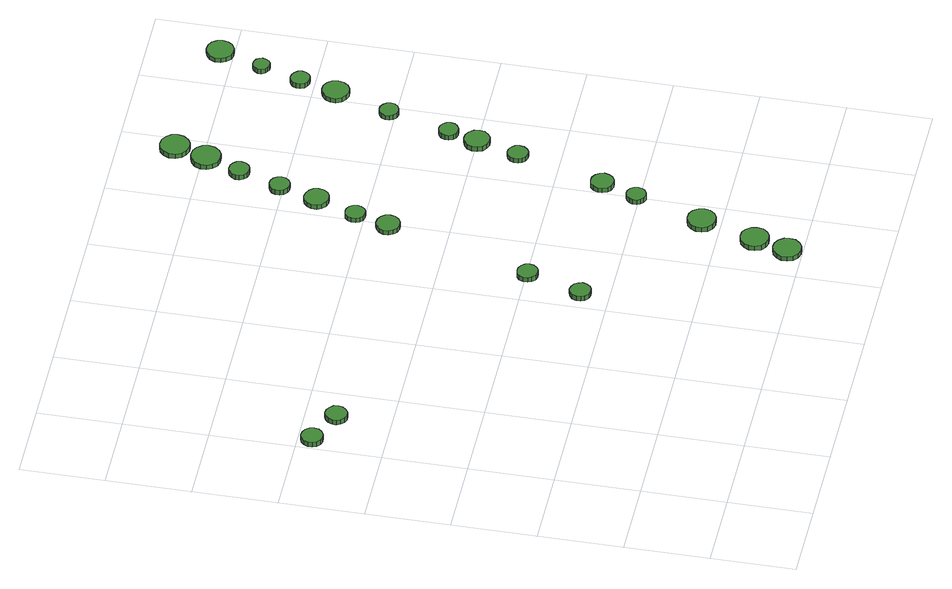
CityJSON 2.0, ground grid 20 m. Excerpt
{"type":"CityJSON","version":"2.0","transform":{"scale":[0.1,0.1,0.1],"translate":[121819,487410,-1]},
"CityObjects":{
"tree1":{"type":"SolitaryVegetationObject","attributes":{"function":"something"},"geometry":[{"type":"MultiSurface","lod":"1","boundaries":[[[0,1,2,3,4,5,6,7,8,9,10,11,12,13,14]],[[15,16,17,18,19,20,21,22,23,24,25,26,27,28,29]],[[0,29,28,1]],[[1,28,27,2]],[[2,27,26,3]],[[3,26,25,4]],[[4,25,24,5]],[[5,24,23,6]],[[6,23,22,7]],[[7,22,21,8]],[[8,21,20,9]],[[9,20,19,10]],[[10,19,18,11]],[[11,18,17,12]],[[12,17,16,13]],[[13,16,15,14]],[[14,15,29,0]]]}]},
"tree2":{"type":"SolitaryVegetationObject","attributes":{"function":"something"},"geometry":[{"type":"MultiSurface","lod":"1","boundaries":[[[30,31,32,33,34,35,36,37,38,39,40,41,42,43,44]],[[45,46,47,48,49,50,51,52,53,54,55,56,57,58,59]],[[30,59,58,31]],[[31,58,57,32]],[[32,57,56,33]],[[33,56,55,34]],[[34,55,54,35]],[[35,54,53,36]],[[36,53,52,37]],[[37,52,51,38]],[[38,51,50,39]],[[39,50,49,40]],[[40,49,48,41]],[[41,48,47,42]],[[42,47,46,43]],[[43,46,45,44]],[[44,45,59,30]]]}]},
"tree3":{"type":"SolitaryVegetationObject","attributes":{"function":"something"},"geometry":[{"type":"MultiSurface","lod":"1","boundaries":[[[60,61,62,63,64,65,66,67,68,69,70,71,72,73,74]],[[75,76,77,78,79,80,81,82,83,84,85,86,87,88,89]],[[60,89,88,61]],[[61,88,87,62]],[[62,87,86,63]],[[63,86,85,64]],[[64,85,84,65]],[[65,84,83,66]],[[66,83,82,67]],[[67,82,81,68]],[[68,81,80,69]],[[69,80,79,70]],[[70,79,78,71]],[[71,78,77,72]],[[72,77,76,73]],[[73,76,75,74]],[[74,75,89,60]]]}]},
"tree4":{"type":"SolitaryVegetationObject","attributes":{"function":"something"},"geometry":[{"type":"MultiSurface","lod":"1","boundaries":[[[90,91,92,93,94,95,96,97,98,99,100,101,102,103,104]],[[105,106,107,108,109,110,111,112,113,114,115,116,117,118,119]],[[90,119,118,91]],[[91,118,117,92]],[[92,117,116,93]],[[93,116,115,94]],[[94,115,114,95]],[[95,114,113,96]],[[96,113,112,97]],[[97,112,111,98]],[[98,111,110,99]],[[99,110,109,100]],[[100,109,108,101]],[[101,108,107,102]],[[102,107,106,103]],[[103,106,105,104]],[[104,105,119,90]]]}]},
"tree5":{"type":"SolitaryVegetationObject","attributes":{"function":"something"},"geometry":[{"type":"MultiSurface","lod":"1","boundaries":[[[120,121,122,123,124,125,126,127,128,129,130,131,132,133,134]],[[135,136,137,138,139,140,141,142,143,144,145,146,147,148,149]],[[120,149,148,121]],[[121,148,147,122]],[[122,147,146,123]],[[123,146,145,124]],[[124,145,144,125]],[[125,144,143,126]],[[126,143,142,127]],[[127,142,141,128]],[[128,141,140,129]],[[129,140,139,130]],[[130,139,138,131]],[[131,138,137,132]],[[132,137,136,133]],[[133,136,135,134]],[[134,135,149,120]]]}]},
"tree6":{"type":"SolitaryVegetationObject","attributes":{"function":"something"},"geometry":[{"type":"MultiSurface","lod":"1","boundaries":[[[150,151,152,153,154,155,156,157,158,159,160,161,162,163,164]],[[165,166,167,168,169,170,171,172,173,174,175,176,177,178,179]],[[150,179,178,151]],[[151,178,177,152]],[[152,177,176,153]],[[153,176,175,154]],[[154,175,174,155]],[[155,174,173,156]],[[156,173,172,157]],[[157,172,171,158]],[[158,171,170,159]],[[159,170,169,160]],[[160,169,168,161]],[[161,168,167,162]],[[162,167,166,163]],[[163,166,165,164]],[[164,165,179,150]]]}]},
"tree7":{"type":"SolitaryVegetationObject","attributes":{"function":"something"},"geometry":[{"type":"MultiSurface","lod":"1","boundaries":[[[180,181,182,183,184,185,186,187,188,189,190,191,192,193,194]],[[195,196,197,198,199,200,201,202,203,204,205,206,207,208,209]],[[180,209,208,181]],[[181,208,207,182]],[[182,207,206,183]],[[183,206,205,184]],[[184,205,204,185]],[[185,204,203,186]],[[186,203,202,187]],[[187,202,201,188]],[[188,201,200,189]],[[189,200,199,190]],[[190,199,198,191]],[[191,198,197,192]],[[192,197,196,193]],[[193,196,195,194]],[[194,195,209,180]]]}]},
"tree8":{"type":"SolitaryVegetationObject","attributes":{"function":"something"},"geometry":[{"type":"MultiSurface","lod":"1","boundaries":[[[210,211,212,213,214,215,216,217,218,219,220,221,222,223,224]],[[225,226,227,228,229,230,231,232,233,234,235,236,237,238,239]],[[210,239,238,211]],[[211,238,237,212]],[[212,237,236,213]],[[213,236,235,214]],[[214,235,234,215]],[[215,234,233,216]],[[216,233,232,217]],[[217,232,231,218]],[[218,231,230,219]],[[219,230,229,220]],[[220,229,228,221]],[[221,228,227,222]],[[222,227,226,223]],[[223,226,225,224]],[[224,225,239,210]]]}]},
"tree9":{"type":"SolitaryVegetationObject","attributes":{"function":"something"},"geometry":[{"type":"MultiSurface","lod":"1","boundaries":[[[240,241,242,243,244,245,246,247,248,249,250,251,252,253,254]],[[255,256,257,258,259,260,261,262,263,264,265,266,267,268,269]],[[240,269,268,241]],[[241,268,267,242]],[[242,267,266,243]],[[243,266,265,244]],[[244,265,264,245]],[[245,264,263,246]],[[246,263,262,247]],[[247,262,261,248]],[[248,261,260,249]],[[249,260,259,250]],[[250,259,258,251]],[[251,258,257,252]],[[252,257,256,253]],[[253,256,255,254]],[[254,255,269,240]]]}]},
"tree10":{"type":"SolitaryVegetationObject","attributes":{"function":"something"},"geometry":[{"type":"MultiSurface","lod":"1","boundaries":[[[270,271,272,273,274,275,276,277,278,279,280,281,282,283,284]],[[285,286,287,288,289,290,291,292,293,294,295,296,297,298,299]],[[270,299,298,271]],[[271,298,297,272]],[[272,297,296,273]],[[273,296,295,274]],[[274,295,294,275]],[[275,294,293,276]],[[276,293,292,277]],[[277,292,291,278]],[[278,291,290,279]],[[279,290,289,280]],[[280,289,288,281]],[[281,288,287,282]],[[282,287,286,283]],[[283,286,285,284]],[[284,285,299,270]]]}]},
"tree11":{"type":"SolitaryVegetationObject","attributes":{"function":"something"},"geometry":[{"type":"MultiSurface","lod":"1","boundaries":[[[300,301,302,303,304,305,306,307,308,309,310,311,312,313,314]],[[315,316,317,318,319,320,321,322,323,324,325,326,327,328,329]],[[300,329,328,301]],[[301,328,327,302]],[[302,327,326,303]],[[303,326,325,304]],[[304,325,324,305]],[[305,324,323,306]],[[306,323,322,307]],[[307,322,321,308]],[[308,321,320,309]],[[309,320,319,310]],[[310,319,318,311]],[[311,318,317,312]],[[312,317,316,313]],[[313,316,315,314]],[[314,315,329,300]]]}]},
"tree12":{"type":"SolitaryVegetationObject","attributes":{"function":"something"},"geometry":[{"type":"MultiSurface","lod":"1","boundaries":[[[330,331,332,333,334,335,336,337,338,339,340,341,342,343,344]],[[345,346,347,348,349,350,351,352,353,354,355,356,357,358,359]],[[330,359,358,331]],[[331,358,357,332]],[[332,357,356,333]],[[333,356,355,334]],[[334,355,354,335]],[[335,354,353,336]],[[336,353,352,337]],[[337,352,351,338]],[[338,351,350,339]],[[339,350,349,340]],[[340,349,348,341]],[[341,348,347,342]],[[342,347,346,343]],[[343,346,345,344]],[[344,345,359,330]]]}]},
"tree13":{"type":"SolitaryVegetationObject","attributes":{"function":"something"},"geometry":[{"type":"MultiSurface","lod":"1","boundaries":[[[360,361,362,363,364,365,366,367,368,369,370,371,372,373,374]],[[375,376,377,378,379,380,381,382,383,384,385,386,387,388,389]],[[360,389,388,361]],[[361,388,387,362]],[[362,387,386,363]],[[363,386,385,364]],[[364,385,384,365]],[[365,384,383,366]],[[366,383,382,367]],[[367,382,381,368]],[[368,381,380,369]],[[369,380,379,370]],[[370,379,378,371]],[[371,378,377,372]],[[372,377,376,373]],[[373,376,375,374]],[[374,375,389,360]]]}]},
"tree14":{"type":"SolitaryVegetationObject","attributes":{"function":"something"},"geometry":[{"type":"MultiSurface","lod":"1","boundaries":[[[390,391,392,393,394,395,396,397,398,399,400,401,402,403,404]],[[405,406,407,408,409,410,411,412,413,414,415,416,417,418,419]],[[390,419,418,391]],[[391,418,417,392]],[[392,417,416,393]],[[393,416,415,394]],[[394,415,414,395]],[[395,414,413,396]],[[396,413,412,397]],[[397,412,411,398]],[[398,411,410,399]],[[399,410,409,400]],[[400,409,408,401]],[[401,408,407,402]],[[402,407,406,403]],[[403,406,405,404]],[[404,405,419,390]]]}]},
"tree15":{"type":"SolitaryVegetationObject","attributes":{"function":"something"},"geometry":[{"type":"MultiSurface","lod":"1","boundaries":[[[420,421,422,423,424,425,426,427,428,429,430,431,432,433,434]],[[435,436,437,438,439,440,441,442,443,444,445,446,447,448,449]],[[420,449,448,421]],[[421,448,447,422]],[[422,447,446,423]],[[423,446,445,424]],[[424,445,444,425]],[[425,444,443,426]],[[426,443,442,427]],[[427,442,441,428]],[[428,441,440,429]],[[429,440,439,430]],[[430,439,438,431]],[[431,438,437,432]],[[432,437,436,433]],[[433,436,435,434]],[[434,435,449,420]]]}]},
"tree16":{"type":"SolitaryVegetationObject","attributes":{"function":"something"},"geometry":[{"type":"MultiSurface","lod":"1","boundaries":[[[450,451,452,453,454,455,456,457,458,459,460,461,462,463,464]],[[465,466,467,468,469,470,471,472,473,474,475,476,477,478,479]],[[450,479,478,451]],[[451,478,477,452]],[[452,477,476,453]],[[453,476,475,454]],[[454,475,474,455]],[[455,474,473,456]],[[456,473,472,457]],[[457,472,471,458]],[[458,471,470,459]],[[459,470,469,460]],[[460,469,468,461]],[[461,468,467,462]],[[462,467,466,463]],[[463,466,465,464]],[[464,465,479,450]]]}]},
"tree17":{"type":"SolitaryVegetationObject","attributes":{"function":"something"},"geometry":[{"type":"MultiSurface","lod":"1","boundaries":[[[480,481,482,483,484,485,486,487,488,489,490,491,492,493,494]],[[495,496,497,498,499,500,501,502,503,504,505,506,507,508,509]],[[480,509,508,481]],[[481,508,507,482]],[[482,507,506,483]],[[483,506,505,484]],[[484,505,504,485]],[[485,504,503,486]],[[486,503,502,487]],[[487,502,501,488]],[[488,501,500,489]],[[489,500,499,490]],[[490,499,498,491]],[[491,498,497,492]],[[492,497,496,493]],[[493,496,495,494]],[[494,495,509,480]]]}]},
"tree18":{"type":"SolitaryVegetationObject","attributes":{"function":"something"},"geometry":[{"type":"MultiSurface","lod":"1","boundaries":[[[510,511,512,513,514,515,516,517,518,519,520,521,522,523,524]],[[525,526,527,528,529,530,531,532,533,534,535,536,537,538,539]],[[510,539,538,511]],[[511,538,537,512]],[[512,537,536,513]],[[513,536,535,514]],[[514,535,534,515]],[[515,534,533,516]],[[516,533,532,517]],[[517,532,531,518]],[[518,531,530,519]],[[519,530,529,520]],[[520,529,528,521]],[[521,528,527,522]],[[522,527,526,523]],[[523,526,525,524]],[[524,525,539,510]]]}]},
"tree19":{"type":"SolitaryVegetationObject","attributes":{"function":"something"},"geometry":[{"type":"MultiSurface","lod":"1","boundaries":[[[540,541,542,543,544,545,546,547,548,549,550,551,552,553,554]],[[555,556,557,558,559,560,561,562,563,564,565,566,567,568,569]],[[540,569,568,541]],[[541,568,567,542]],[[542,567,566,543]],[[543,566,565,544]],[[544,565,564,545]],[[545,564,563,546]],[[546,563,562,547]],[[547,562,561,548]],[[548,561,560,549]],[[549,560,559,550]],[[550,559,558,551]],[[551,558,557,552]],[[552,557,556,553]],[[553,556,555,554]],[[554,555,569,540]]]}]},
"tree20":{"type":"SolitaryVegetationObject","attributes":{"function":"something"},"geometry":[{"type":"MultiSurface","lod":"1","boundaries":[[[570,571,572,573,574,575,576,577,578,579,580,581,582,583,584]],[[585,586,587,588,589,590,591,592,593,594,595,596,597,598,599]],[[570,599,598,571]],[[571,598,597,572]],[[572,597,596,573]],[[573,596,595,574]],[[574,595,594,575]],[[575,594,593,576]],[[576,593,592,577]],[[577,592,591,578]],[[578,591,590,579]],[[579,590,589,580]],[[580,589,588,581]],[[581,588,587,582]],[[582,587,586,583]],[[583,586,585,584]],[[584,585,599,570]]]}]},
"tree21":{"type":"SolitaryVegetationObject","attributes":{"function":"something"},"geometry":[{"type":"MultiSurface","lod":"1","boundaries":[[[600,601,602,603,604,605,606,607,608,609,610,611,612,613,614]],[[615,616,617,618,619,620,621,622,623,624,625,626,627,628,629]],[[600,629,628,601]],[[601,628,627,602]],[[602,627,626,603]],[[603,626,625,604]],[[604,625,624,605]],[[605,624,623,606]],[[606,623,622,607]],[[607,622,621,608]],[[608,621,620,609]],[[609,620,619,610]],[[610,619,618,611]],[[611,618,617,612]],[[612,617,616,613]],[[613,616,615,614]],[[614,615,629,600]]]}]},
"tree22":{"type":"SolitaryVegetationObject","attributes":{"function":"something"},"geometry":[{"type":"MultiSurface","lod":"1","boundaries":[[[630,631,632,633,634,635,636,637,638,639,640,641,642,643,644]],[[645,646,647,648,649,650,651,652,653,654,655,656,657,658,659]],[[630,659,658,631]],[[631,658,657,632]],[[632,657,656,633]],[[633,656,655,634]],[[634,655,654,635]],[[635,654,653,636]],[[636,653,652,637]],[[637,652,651,638]],[[638,651,650,639]],[[639,650,649,640]],[[640,649,648,641]],[[641,648,647,642]],[[642,647,646,643]],[[643,646,645,644]],[[644,645,659,630]]]}]},
"tree23":{"type":"SolitaryVegetationObject","attributes":{"function":"something"},"geometry":[{"type":"MultiSurface","lod":"1","boundaries":[[[660,661,662,663,664,665,666,667,668,669,670,671,672,673,674]],[[675,676,677,678,679,680,681,682,683,684,685,686,687,688,689]],[[660,689,688,661]],[[661,688,687,662]],[[662,687,686,663]],[[663,686,685,664]],[[664,685,684,665]],[[665,684,683,666]],[[666,683,682,667]],[[667,682,681,668]],[[668,681,680,669]],[[669,680,679,670]],[[670,679,678,671]],[[671,678,677,672]],[[672,677,676,673]],[[673,676,675,674]],[[674,675,689,660]]]}]},
"tree24":{"type":"SolitaryVegetationObject","attributes":{"function":"something"},"geometry":[{"type":"MultiSurface","lod":"1","boundaries":[[[690,691,692,693,694,695,696,697,698,699,700,701,702,703,704]],[[705,706,707,708,709,710,711,712,713,714,715,716,717,718,719]],[[690,719,718,691]],[[691,718,717,692]],[[692,717,716,693]],[[693,716,715,694]],[[694,715,714,695]],[[695,714,713,696]],[[696,713,712,697]],[[697,712,711,698]],[[698,711,710,699]],[[699,710,709,700]],[[700,709,708,701]],[[701,708,707,702]],[[702,707,706,703]],[[703,706,705,704]],[[704,705,719,690]]]}]}
},
"vertices":[
[59,968,23],[57,978,23],[50,987,23],[41,992,23],[30,993,23],[20,990,23],[12,983,23],[8,973,23],[8,962,23],[12,952,23],[20,945,23],[30,942,23],[41,943,23],[50,948,23],[57,957,23],[57,957,10],[50,948,10],[41,943,10],[30,942,10],[20,945,10],[12,952,10],[8,962,10],[8,973,10],[12,983,10],[20,990,10],[30,993,10],[41,992,10],[50,987,10],[57,978,10],[59,968,10],
[143,928,25],[141,939,25],[134,947,25],[125,953,25],[114,954,25],[104,950,25],[96,943,25],[92,933,25],[92,923,25],[96,913,25],[104,906,25],[114,902,25],[125,903,25],[134,909,25],[141,918,25],[141,918,12],[134,909,12],[125,903,12],[114,902,12],[104,906,12],[96,913,12],[92,923,12],[92,933,12],[96,943,12],[104,950,12],[114,954,12],[125,953,12],[134,947,12],[141,939,12],[143,928,12],
[670,467,26],[667,477,26],[662,485,26],[653,490,26],[643,492,26],[633,488,26],[625,482,26],[621,472,26],[621,462,26],[625,453,26],[633,446,26],[643,443,26],[653,444,26],[662,449,26],[667,457,26],[667,457,13],[662,449,13],[653,444,13],[643,443,13],[633,446,13],[625,453,13],[621,462,13],[621,472,13],[625,482,13],[633,488,13],[643,492,13],[653,490,13],[662,485,13],[667,477,13],[670,467,13],
[708,597,28],[706,607,28],[700,615,28],[691,620,28],[681,621,28],[671,618,28],[664,612,28],[660,602,28],[660,592,28],[664,583,28],[671,576,28],[681,573,28],[691,574,28],[700,579,28],[706,587,28],[706,587,15],[700,579,15],[691,574,15],[681,573,15],[671,576,15],[664,583,15],[660,592,15],[660,602,15],[664,612,15],[671,618,15],[681,621,15],[691,620,15],[700,615,15],[706,607,15],[708,597,15],
[908,34,30],[906,47,30],[897,59,30],[885,66,30],[872,67,30],[859,63,30],[848,53,30],[843,41,30],[843,27,30],[848,14,30],[859,5,30],[872,1,30],[885,2,30],[897,9,30],[906,20,30],[906,20,18],[897,9,18],[885,2,18],[872,1,18],[859,5,18],[848,14,18],[843,27,18],[843,41,18],[848,53,18],[859,63,18],[872,67,18],[885,66,18],[897,59,18],[906,47,18],[908,34,18],
[933,114,28],[931,127,28],[922,139,28],[911,146,28],[897,147,28],[884,143,28],[873,133,28],[868,121,28],[868,107,28],[873,94,28],[884,85,28],[897,81,28],[911,82,28],[922,89,28],[931,100,28],[931,100,15],[922,89,15],[911,82,15],[897,81,15],[884,85,15],[873,94,15],[868,107,15],[868,121,15],[873,133,15],[884,143,15],[897,147,15],[911,146,15],[922,139,15],[931,127,15],[933,114,15],
[975,245,27],[972,258,27],[964,270,27],[952,277,27],[938,278,27],[925,274,27],[914,264,27],[909,252,27],[909,238,27],[914,225,27],[925,216,27],[938,212,27],[952,213,27],[964,220,27],[972,231,27],[972,231,14],[964,220,14],[952,213,14],[938,212,14],[925,216,14],[914,225,14],[909,238,14],[909,252,14],[914,264,14],[925,274,14],[938,278,14],[952,277,14],[964,270,14],[972,258,14],[975,245,14],
[815,940,27],[813,952,27],[806,961,27],[796,967,27],[784,968,27],[773,964,27],[765,957,27],[760,946,27],[760,935,27],[765,924,27],[773,916,27],[784,913,27],[796,914,27],[806,920,27],[813,929,27],[813,929,15],[806,920,15],[796,914,15],[784,913,15],[773,916,15],[765,924,15],[760,935,15],[760,946,15],[765,957,15],[773,964,15],[784,968,15],[796,967,15],[806,961,15],[813,952,15],[815,940,15],
[1018,407,28],[1016,416,28],[1011,424,28],[1003,429,28],[993,430,28],[984,427,28],[977,420,28],[973,412,28],[973,402,28],[977,394,28],[984,387,28],[993,384,28],[1003,385,28],[1011,390,28],[1016,398,28],[1016,398,15],[1011,390,15],[1003,385,15],[993,384,15],[984,387,15],[977,394,15],[973,402,15],[973,412,15],[977,420,15],[984,427,15],[993,430,15],[1003,429,15],[1011,424,15],[1016,416,15],[1018,407,15],
[836,1021,25],[834,1031,25],[829,1039,25],[820,1044,25],[811,1045,25],[801,1042,25],[794,1035,25],[790,1026,25],[790,1016,25],[794,1008,25],[801,1001,25],[811,998,25],[820,999,25],[829,1004,25],[834,1012,25],[834,1012,13],[829,1004,13],[820,999,13],[811,998,13],[801,1001,13],[794,1008,13],[790,1016,13],[790,1026,13],[794,1035,13],[801,1042,13],[811,1045,13],[820,1044,13],[829,1039,13],[834,1031,13],[836,1021,13],
[1047,490,32],[1044,501,32],[1038,510,32],[1028,516,32],[1017,517,32],[1006,514,32],[998,506,32],[994,496,32],[994,485,32],[998,474,32],[1006,467,32],[1017,464,32],[1028,465,32],[1038,470,32],[1044,479,32],[1044,479,19],[1038,470,19],[1028,465,19],[1017,464,19],[1006,467,19],[998,474,19],[994,485,19],[994,496,19],[998,506,19],[1006,514,19],[1017,517,19],[1028,516,19],[1038,510,19],[1044,501,19],[1047,490,19],
[875,1118,26],[873,1130,26],[866,1139,26],[855,1145,26],[843,1147,26],[832,1143,26],[823,1135,26],[818,1124,26],[818,1112,26],[823,1101,26],[832,1093,26],[843,1089,26],[855,1090,26],[866,1096,26],[873,1106,26],[873,1106,13],[866,1096,13],[855,1090,13],[843,1089,13],[832,1093,13],[823,1101,13],[818,1112,13],[818,1124,13],[823,1135,13],[832,1143,13],[843,1147,13],[855,1145,13],[866,1139,13],[873,1130,13],[875,1118,13],
[899,1209,26],[897,1219,26],[891,1227,26],[882,1232,26],[872,1233,26],[863,1230,26],[855,1223,26],[851,1214,26],[851,1204,26],[855,1195,26],[863,1188,26],[872,1185,26],[882,1186,26],[891,1191,26],[897,1199,26],[897,1199,13],[891,1191,13],[882,1186,13],[872,1185,13],[863,1188,13],[855,1195,13],[851,1204,13],[851,1214,13],[855,1223,13],[863,1230,13],[872,1233,13],[882,1232,13],[891,1227,13],[897,1219,13],[899,1209,13],
[1105,698,31],[1103,708,31],[1097,716,31],[1089,721,31],[1079,722,31],[1069,719,31],[1062,712,31],[1058,703,31],[1058,693,31],[1062,684,31],[1069,677,31],[1079,674,31],[1089,675,31],[1097,680,31],[1103,688,31],[1103,688,19],[1097,680,19],[1089,675,19],[1079,674,19],[1069,677,19],[1062,684,19],[1058,693,19],[1058,703,19],[1062,712,19],[1069,719,19],[1079,722,19],[1089,721,19],[1097,716,19],[1103,708,19],[1105,698,19],
[933,1309,26],[931,1319,26],[925,1327,26],[916,1332,26],[906,1333,26],[897,1330,26],[889,1323,26],[885,1314,26],[885,1304,26],[889,1295,26],[897,1288,26],[906,1285,26],[916,1286,26],[925,1291,26],[931,1299,26],[931,1299,13],[925,1291,13],[916,1286,13],[906,1285,13],[897,1288,13],[889,1295,13],[885,1304,13],[885,1314,13],[889,1323,13],[897,1330,13],[906,1333,13],[916,1332,13],[925,1327,13],[931,1319,13],[933,1309,13],
[1143,799,28],[1141,811,28],[1133,821,28],[1123,828,28],[1110,829,28],[1098,825,28],[1089,817,28],[1084,805,28],[1084,793,28],[1089,781,28],[1098,773,28],[1110,769,28],[1123,770,28],[1133,777,28],[1141,787,28],[1141,787,15],[1133,777,15],[1123,770,15],[1110,769,15],[1098,773,15],[1089,781,15],[1084,793,15],[1084,805,15],[1089,817,15],[1098,825,15],[1110,829,15],[1123,828,15],[1133,821,15],[1141,811,15],[1143,799,15],
[973,1392,27],[970,1406,27],[961,1418,27],[949,1425,27],[934,1427,27],[921,1422,27],[910,1412,27],[904,1399,27],[904,1385,27],[910,1372,27],[921,1362,27],[934,1358,27],[949,1359,27],[961,1366,27],[970,1378,27],[970,1378,14],[961,1366,14],[949,1359,14],[934,1358,14],[921,1362,14],[910,1372,14],[904,1385,14],[904,1399,14],[910,1412,14],[921,1422,14],[934,1427,14],[949,1425,14],[961,1418,14],[970,1406,14],[973,1392,14],
[1159,869,26],[1157,878,26],[1151,886,26],[1143,891,26],[1133,892,26],[1124,889,26],[1117,883,26],[1113,874,26],[1113,864,26],[1117,855,26],[1124,849,26],[1133,846,26],[1143,847,26],[1151,852,26],[1157,859,26],[1157,859,13],[1151,852,13],[1143,847,13],[1133,846,13],[1124,849,13],[1117,855,13],[1113,864,13],[1113,874,13],[1117,883,13],[1124,889,13],[1133,892,13],[1143,891,13],[1151,886,13],[1157,878,13],[1159,869,13],
[998,1469,26],[995,1483,26],[986,1494,26],[974,1502,26],[960,1503,26],[946,1499,26],[935,1489,26],[929,1476,26],[929,1462,26],[935,1448,26],[946,1439,26],[960,1434,26],[974,1436,26],[986,1443,26],[995,1455,26],[995,1455,13],[986,1443,13],[974,1436,13],[960,1434,13],[946,1439,13],[935,1448,13],[929,1462,13],[929,1476,13],[935,1489,13],[946,1499,13],[960,1503,13],[974,1502,13],[986,1494,13],[995,1483,13],[998,1469,13],
[1201,1016,25],[1199,1025,25],[1193,1032,25],[1185,1037,25],[1176,1038,25],[1167,1035,25],[1160,1029,25],[1156,1020,25],[1156,1011,25],[1160,1002,25],[1167,996,25],[1176,993,25],[1185,994,25],[1193,999,25],[1199,1006,25],[1199,1006,12],[1193,999,12],[1185,994,12],[1176,993,12],[1167,996,12],[1160,1002,12],[1156,1011,12],[1156,1020,12],[1160,1029,12],[1167,1035,12],[1176,1038,12],[1185,1037,12],[1193,1032,12],[1199,1025,12],[1201,1016,12],
[1252,1148,26],[1249,1161,26],[1242,1171,26],[1230,1178,26],[1217,1179,26],[1205,1175,26],[1195,1166,26],[1189,1154,26],[1189,1141,26],[1195,1129,26],[1205,1120,26],[1217,1116,26],[1230,1117,26],[1242,1124,26],[1249,1135,26],[1249,1135,14],[1242,1124,14],[1230,1117,14],[1217,1116,14],[1205,1120,14],[1195,1129,14],[1189,1141,14],[1189,1154,14],[1195,1166,14],[1205,1175,14],[1217,1179,14],[1230,1178,14],[1242,1171,14],[1249,1161,14],[1252,1148,14],
[1269,1234,26],[1267,1244,26],[1261,1251,26],[1253,1256,26],[1244,1257,26],[1235,1254,26],[1228,1248,26],[1224,1239,26],[1224,1230,26],[1228,1221,26],[1235,1215,26],[1244,1212,26],[1253,1213,26],[1261,1217,26],[1267,1225,26],[1267,1225,13],[1261,1217,13],[1253,1213,13],[1244,1212,13],[1235,1215,13],[1228,1221,13],[1224,1230,13],[1224,1239,13],[1228,1248,13],[1235,1254,13],[1244,1257,13],[1253,1256,13],[1261,1251,13],[1267,1244,13],[1269,1234,13],
[1297,1331,25],[1295,1339,25],[1291,1345,25],[1284,1349,25],[1275,1350,25],[1268,1348,25],[1262,1342,25],[1258,1335,25],[1258,1327,25],[1262,1319,25],[1268,1314,25],[1275,1311,25],[1284,1312,25],[1291,1316,25],[1295,1323,25],[1295,1323,12],[1291,1316,12],[1284,1312,12],[1275,1311,12],[1268,1314,12],[1262,1319,12],[1258,1327,12],[1258,1335,12],[1262,1342,12],[1268,1348,12],[1275,1350,12],[1284,1349,12],[1291,1345,12],[1295,1339,12],[1297,1331,12],
[1339,1432,26],[1336,1445,26],[1329,1456,26],[1317,1462,26],[1304,1464,26],[1292,1459,26],[1282,1451,26],[1276,1439,26],[1276,1425,26],[1282,1413,26],[1292,1404,26],[1304,1400,26],[1317,1402,26],[1329,1408,26],[1336,1419,26],[1336,1419,14],[1329,1408,14],[1317,1402,14],[1304,1400,14],[1292,1404,14],[1282,1413,14],[1276,1425,14],[1276,1439,14],[1282,1451,14],[1292,1459,14],[1304,1464,14],[1317,1462,14],[1329,1456,14],[1336,1445,14],[1339,1432,14]
]}
